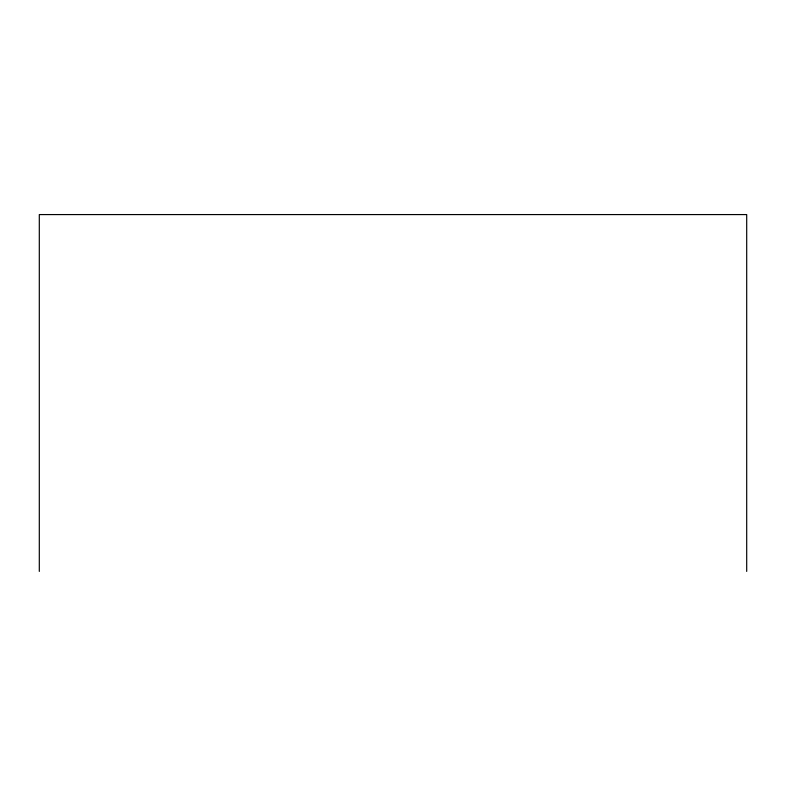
<?xml version="1.0" encoding="UTF-8"?>
<svg xmlns="http://www.w3.org/2000/svg" width="786" height="786" viewBox="0 0 786 786"><rect width="100%" height="100%" fill="white"/><g stroke="black" fill="none" stroke-linecap="round" stroke-linejoin="round"><path stroke-width="1.18" d="M746.7 571.422L746.7 214.578L39.3 214.578L39.3 571.422"/></g></svg>
